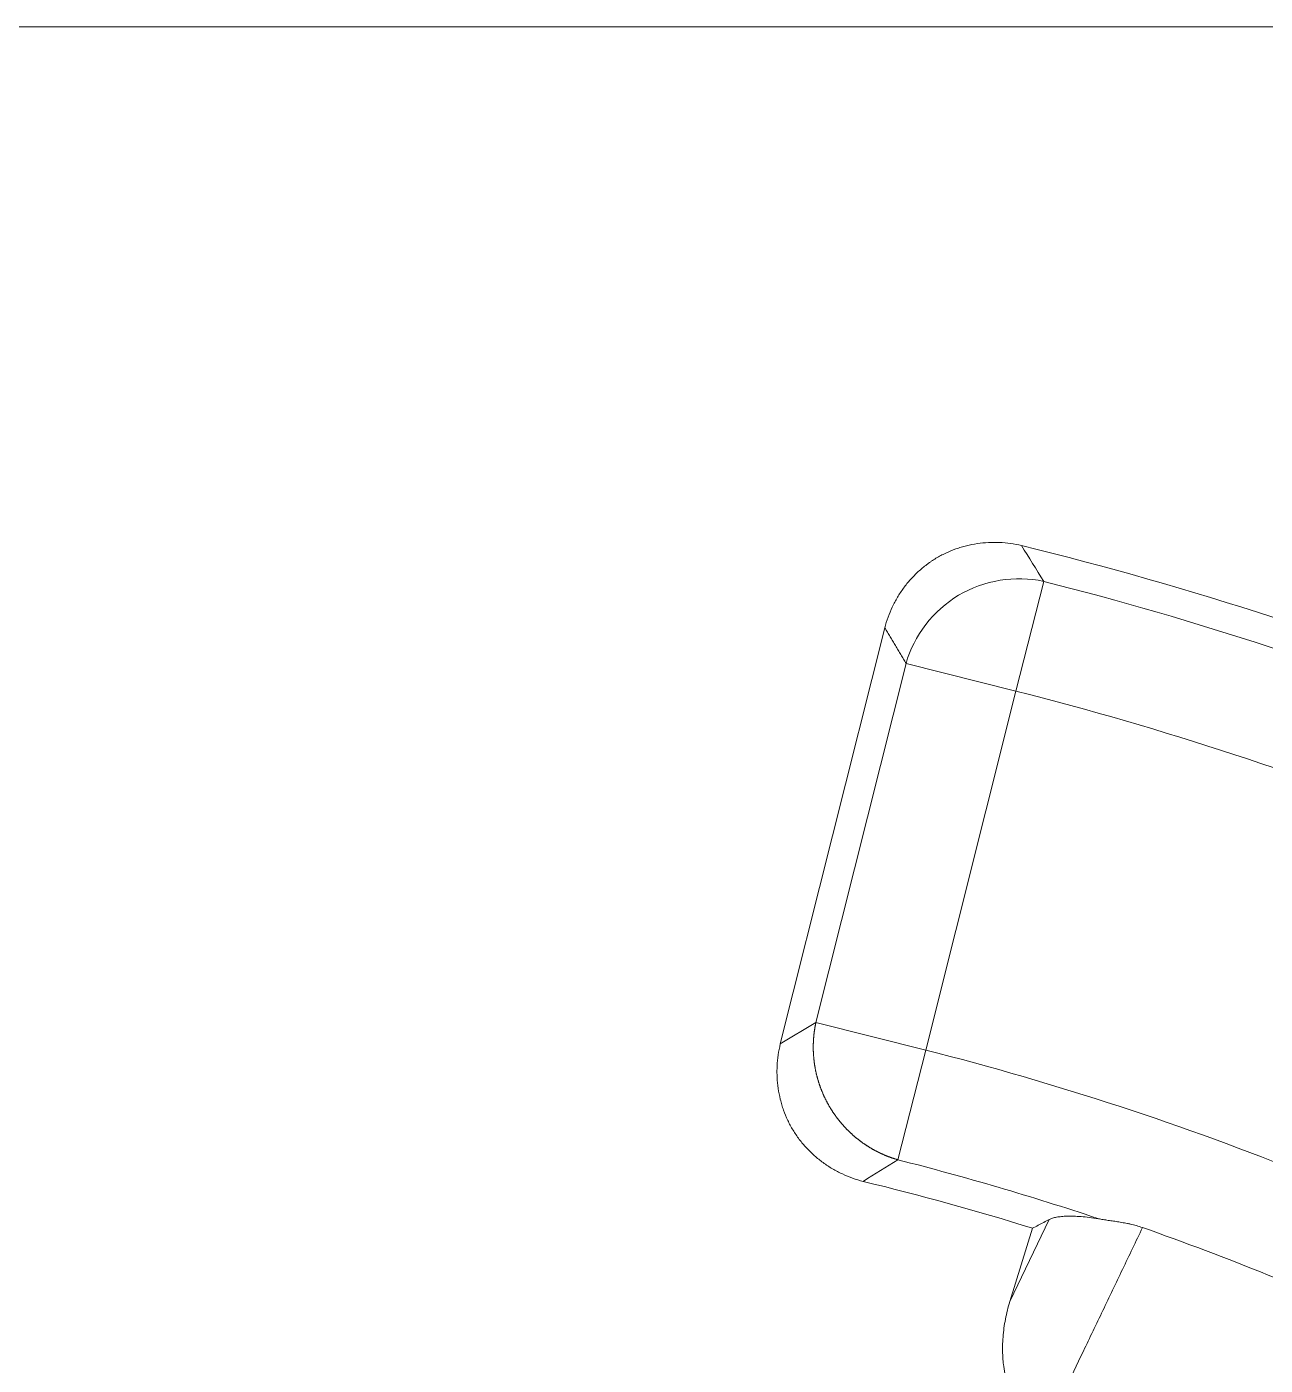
# Model space of a CAD drawing. Header units: millimetres. Extents: x 559 to 1112, y 323 to 643.
# Drawn here: x 712.6 to 760, y 592.1 to 643.3 of the extents above; entities that cross this region are included whole.
import ezdxf

# ---------------------------------------------------------------- set-up
doc = ezdxf.new("R2010")
doc.units = ezdxf.units.MM
doc.layers.add('core', color=7, linetype='Continuous', lineweight=20)

msp = doc.modelspace()

# ---------------------------------------------------------------- linework, layer by layer
at = {"layer": 'core', "lineweight": 13}
for p, q in [((654.535, 643.318), (783.754, 643.318)), ((751.542, 622.089), (750.475, 617.89)), ((741.461, 604.382), (745.459, 620.313)), ((746.272, 618.944), (742.825, 605.204)), ((746.272, 618.944), (750.475, 617.89)), ((750.475, 617.89), (747.027, 604.149)), ((741.461, 604.382), (742.825, 605.204)), ((747.027, 604.149), (742.825, 605.204)), ((747.027, 604.149), (745.959, 599.95)), ((750.245, 594.525), (751.756, 597.665)), ((750.245, 594.525), (751.116, 597.329))]:
    msp.add_line(p, q, dxfattribs=at)
for radius, start, end in [(134.019, 67.68077, 76.24277), (132.897, 60.25446, 75.74554), (128.564, 60.25446, 75.74554), (114.397, 60.27533, 75.72467), (110.064, 71.57418, 75.72467), (108.942, 72.75517, 76.2904)]:
    msp.add_arc((718.819, 493.284), radius, start, end, dxfattribs=at)
for points, knots in [([(745.459, 620.313), (745.494, 620.451), (745.536, 620.586), (745.632, 620.851), (745.74, 621.11), (745.873, 621.358), (745.982, 621.541), (746.019, 621.601), (746.098, 621.719), (746.139, 621.777), (746.264, 621.948), (746.442, 622.167), (746.639, 622.367), (746.846, 622.558), (746.954, 622.649), (747.096, 622.756), (747.125, 622.777), (747.183, 622.818), (747.27, 622.879), (747.359, 622.935), (747.54, 623.044), (747.664, 623.11), (747.918, 623.229), (748.048, 623.283), (748.248, 623.354), (748.315, 623.376), (748.452, 623.416), (748.52, 623.435), (748.726, 623.486), (748.864, 623.513), (749.143, 623.554), (749.283, 623.568), (749.494, 623.579), (749.565, 623.581), (749.671, 623.582), (749.706, 623.581), (749.777, 623.58), (749.813, 623.579), (749.991, 623.571), (750.273, 623.545), (750.552, 623.492), (750.69, 623.458)], [0, 0, 0, 0, 0.0625, 0.0625, 0.125, 0.1875, 0.1875, 0.21875, 0.21875, 0.25, 0.25, 0.3125, 0.375, 0.375, 0.4375, 0.4375, 0.453125, 0.453125, 0.46875, 0.5, 0.5, 0.5625, 0.5625, 0.625, 0.625, 0.65625, 0.65625, 0.6875, 0.6875, 0.75, 0.75, 0.8125, 0.8125, 0.84375, 0.84375, 0.859375, 0.859375, 0.875, 0.875, 0.9375, 1, 1, 1, 1]), ([(746.272, 618.944), (746.578, 620.017), (748.059, 621.937), (750.453, 622.33), (751.542, 622.089)], [0, 0, 0, 0, 0.499998, 1, 1, 1, 1]), ([(742.825, 605.204), (742.822, 605.193), (742.817, 605.171), (742.81, 605.137), (742.804, 605.104), (742.797, 605.071), (742.791, 605.037), (742.785, 605.004), (742.78, 604.97), (742.775, 604.937), (742.77, 604.903), (742.765, 604.87), (742.76, 604.836), (742.756, 604.803), (742.752, 604.769), (742.748, 604.735), (742.745, 604.702), (742.741, 604.668), (742.738, 604.634), (742.736, 604.6), (742.733, 604.567), (742.731, 604.533), (742.729, 604.499), (742.727, 604.465), (742.726, 604.432), (742.725, 604.398), (742.724, 604.364), (742.723, 604.33), (742.723, 604.297), (742.722, 604.263), (742.723, 604.229), (742.723, 604.195), (742.724, 604.162), (742.724, 604.128), (742.726, 604.094), (742.727, 604.06), (742.729, 604.027), (742.73, 603.993), (742.733, 603.959), (742.735, 603.926), (742.738, 603.892), (742.741, 603.859), (742.744, 603.825), (742.747, 603.792), (742.751, 603.758), (742.755, 603.725), (742.759, 603.691), (742.763, 603.658), (742.768, 603.625), (742.773, 603.591), (742.778, 603.558), (742.784, 603.525), (742.789, 603.492), (742.795, 603.459), (742.801, 603.426), (742.808, 603.393), (742.814, 603.36), (742.821, 603.327), (742.828, 603.294), (742.836, 603.261), (742.843, 603.229), (742.851, 603.196), (742.859, 603.163), (742.868, 603.131), (742.876, 603.098), (742.885, 603.066), (742.894, 603.034), (742.904, 603.001), (742.913, 602.969), (742.923, 602.937), (742.933, 602.905), (742.943, 602.873), (742.954, 602.841), (742.964, 602.81), (742.975, 602.778), (742.987, 602.746), (742.998, 602.715), (743.01, 602.683), (743.022, 602.652), (743.034, 602.621), (743.046, 602.59), (743.059, 602.559), (743.072, 602.528), (743.085, 602.497), (743.098, 602.466), (743.112, 602.436), (743.125, 602.405), (743.139, 602.375), (743.153, 602.344), (743.168, 602.314), (743.183, 602.284), (743.197, 602.254), (743.213, 602.224), (743.228, 602.194), (743.243, 602.164), (743.259, 602.135), (743.275, 602.105), (743.291, 602.076), (743.308, 602.047), (743.324, 602.018), (743.341, 601.989), (743.358, 601.96), (743.375, 601.931), (743.393, 601.903), (743.411, 601.874), (743.428, 601.846), (743.447, 601.818), (743.465, 601.79), (743.483, 601.762), (743.502, 601.734), (743.521, 601.707), (743.54, 601.679), (743.56, 601.652), (743.579, 601.625), (743.599, 601.598), (743.619, 601.571), (743.639, 601.544), (743.659, 601.517), (743.68, 601.491), (743.701, 601.465), (743.722, 601.438), (743.743, 601.412), (743.764, 601.387), (743.786, 601.361), (743.807, 601.335), (743.829, 601.31), (743.851, 601.285), (743.874, 601.26), (743.896, 601.235), (743.919, 601.21), (743.942, 601.186), (743.965, 601.161), (743.988, 601.137), (744.011, 601.113), (744.035, 601.089), (744.059, 601.065), (744.082, 601.042), (744.107, 601.019), (744.131, 600.995), (744.155, 600.972), (744.18, 600.95), (744.205, 600.927), (744.23, 600.905), (744.255, 600.882), (744.28, 600.86), (744.306, 600.838), (744.331, 600.817), (744.357, 600.795), (744.383, 600.774), (744.409, 600.753), (744.436, 600.732), (744.462, 600.711), (744.489, 600.691), (744.516, 600.67), (744.543, 600.65), (744.57, 600.63), (744.597, 600.61), (744.624, 600.591), (744.652, 600.572), (744.68, 600.552), (744.707, 600.534), (744.735, 600.515), (744.764, 600.496), (744.792, 600.478), (744.82, 600.46), (744.849, 600.442), (744.878, 600.424), (744.906, 600.407), (744.935, 600.39), (744.965, 600.373), (744.994, 600.356), (745.023, 600.339), (745.053, 600.323), (745.082, 600.307), (745.112, 600.291), (745.142, 600.275), (745.172, 600.26), (745.202, 600.245), (745.233, 600.23), (745.263, 600.215), (745.294, 600.2), (745.324, 600.186), (745.355, 600.172), (745.386, 600.158), (745.417, 600.144), (745.448, 600.131), (745.479, 600.118), (745.51, 600.105), (745.542, 600.092), (745.573, 600.08), (745.605, 600.068), (745.637, 600.056), (745.668, 600.044), (745.7, 600.033), (745.732, 600.021), (745.764, 600.01), (745.797, 600), (745.829, 599.989), (745.861, 599.979), (745.894, 599.969), (745.926, 599.959), (745.948, 599.953), (745.959, 599.95)], [0, 0, 0, 0, 0.005094, 0.010185, 0.015273, 0.020359, 0.025442, 0.030522, 0.035601, 0.040676, 0.045749, 0.05082, 0.055888, 0.060953, 0.066017, 0.071078, 0.076136, 0.081192, 0.086246, 0.091297, 0.096346, 0.101393, 0.106437, 0.11148, 0.11652, 0.121558, 0.126593, 0.131627, 0.136658, 0.141688, 0.146715, 0.15174, 0.156763, 0.161785, 0.166804, 0.171821, 0.176836, 0.18185, 0.186861, 0.191871, 0.196878, 0.201884, 0.206889, 0.211891, 0.216892, 0.221891, 0.226888, 0.231884, 0.236878, 0.24187, 0.246861, 0.251851, 0.256839, 0.261825, 0.26681, 0.271793, 0.276776, 0.281756, 0.286736, 0.291714, 0.29669, 0.301666, 0.30664, 0.311613, 0.316585, 0.321556, 0.326526, 0.331494, 0.336462, 0.341428, 0.346394, 0.351358, 0.356322, 0.361285, 0.366247, 0.371208, 0.376168, 0.381127, 0.386086, 0.391044, 0.396001, 0.400958, 0.405914, 0.410869, 0.415824, 0.420778, 0.425732, 0.430685, 0.435638, 0.440591, 0.445543, 0.450495, 0.455446, 0.460397, 0.465348, 0.470299, 0.475249, 0.4802, 0.48515, 0.4901, 0.49505, 0.5, 0.50495, 0.5099, 0.51485, 0.5198, 0.524751, 0.529701, 0.534652, 0.539603, 0.544554, 0.549505, 0.554457, 0.559409, 0.564362, 0.569315, 0.574268, 0.579222, 0.584176, 0.589131, 0.594086, 0.599042, 0.603999, 0.608956, 0.613914, 0.618873, 0.623832, 0.628792, 0.633753, 0.638715, 0.643678, 0.648642, 0.653606, 0.658572, 0.663538, 0.668506, 0.673474, 0.678444, 0.683415, 0.688387, 0.69336, 0.698334, 0.70331, 0.708286, 0.713264, 0.718244, 0.723224, 0.728207, 0.73319, 0.738175, 0.743161, 0.748149, 0.753139, 0.75813, 0.763122, 0.768116, 0.773112, 0.778109, 0.783108, 0.788109, 0.793111, 0.798116, 0.803122, 0.808129, 0.813139, 0.81815, 0.823164, 0.828179, 0.833196, 0.838215, 0.843237, 0.84826, 0.853285, 0.858312, 0.863342, 0.868373, 0.873407, 0.878442, 0.88348, 0.88852, 0.893563, 0.898607, 0.903654, 0.908703, 0.913754, 0.918808, 0.923864, 0.928922, 0.933983, 0.939047, 0.944112, 0.94918, 0.954251, 0.959324, 0.964399, 0.969478, 0.974558, 0.979641, 0.984727, 0.989815, 0.994906, 1, 1, 1, 1]), ([(744.638, 599.122), (744.499, 599.156), (744.362, 599.197), (744.095, 599.292), (743.832, 599.399), (743.581, 599.532), (743.397, 599.64), (743.336, 599.678), (743.216, 599.757), (743.157, 599.797), (742.984, 599.923), (742.762, 600.101), (742.56, 600.299), (742.415, 600.455), (742.368, 600.508), (742.276, 600.617), (742.231, 600.673), (742.101, 600.845), (742.021, 600.963), (741.874, 601.206), (741.741, 601.455), (741.633, 601.718), (741.573, 601.886), (741.562, 601.92), (741.54, 601.988), (741.529, 602.022), (741.498, 602.125), (741.479, 602.194), (741.428, 602.402), (741.374, 602.681), (741.346, 602.963), (741.335, 603.176), (741.334, 603.248), (741.333, 603.391), (741.335, 603.463), (741.345, 603.677), (741.372, 603.962), (741.427, 604.242), (741.461, 604.382)], [0, 0, 0, 0, 0.0625, 0.0625, 0.125, 0.1875, 0.1875, 0.21875, 0.21875, 0.25, 0.25, 0.3125, 0.375, 0.375, 0.40625, 0.40625, 0.4375, 0.4375, 0.5, 0.5, 0.5625, 0.625, 0.625, 0.640625, 0.640625, 0.65625, 0.65625, 0.6875, 0.6875, 0.75, 0.8125, 0.8125, 0.84375, 0.84375, 0.875, 0.875, 0.9375, 1, 1, 1, 1]), ([(753.635, 597.691), (753.512, 597.711), (753.395, 597.728), (753.175, 597.755), (753.071, 597.765), (752.872, 597.78), (752.778, 597.786), (752.6, 597.791), (752.517, 597.791), (752.361, 597.787), (752.289, 597.783), (752.155, 597.77), (752.093, 597.762), (751.979, 597.741), (751.875, 597.716), (751.792, 597.683), (751.756, 597.665)], [0, 0, 0, 0, 0.125, 0.125, 0.25, 0.25, 0.375, 0.375, 0.5, 0.5, 0.625, 0.625, 0.75, 0.75, 0.875, 1, 1, 1, 1]), ([(755.324, 597.356), (755.246, 597.383), (755.169, 597.407), (755.014, 597.45), (754.938, 597.469), (754.842, 597.49), (754.823, 597.494), (754.785, 597.502), (754.766, 597.506), (754.71, 597.518), (754.673, 597.525), (754.562, 597.545), (754.49, 597.558), (754.349, 597.58), (754.28, 597.591), (754.144, 597.611), (754.078, 597.621), (753.979, 597.636), (753.947, 597.641), (753.883, 597.651), (753.851, 597.655), (753.757, 597.67), (753.695, 597.68), (753.635, 597.691)], [0, 0, 0, 0, 0.125, 0.125, 0.25, 0.25, 0.28125, 0.28125, 0.3125, 0.3125, 0.375, 0.375, 0.5, 0.5, 0.625, 0.625, 0.75, 0.75, 0.8125, 0.8125, 0.875, 0.875, 1, 1, 1, 1]), ([(755.325, 597.355), (755.07, 596.821), (754.563, 595.761), (753.808, 594.183), (753.065, 592.631), (752.334, 591.103), (751.851, 590.092), (751.611, 589.591)], [0, 0, 0, 0, 0.20643, 0.409645, 0.609645, 0.80643, 1, 1, 1, 1]), ([(764.863, 593.488), (763.3, 594.208), (761.724, 594.89), (758.545, 596.179), (756.941, 596.786), (755.324, 597.356)], [0, 0, 0, 0, 0.5, 0.5, 1, 1, 1, 1]), ([(750.245, 594.525), (750.177, 594.302), (750.121, 594.076), (750.033, 593.622), (750.002, 593.393), (749.976, 593.048), (749.97, 592.932), (749.966, 592.7), (749.967, 592.583), (749.974, 592.437), (749.976, 592.408), (749.979, 592.349), (749.985, 592.262), (749.994, 592.175), (750.013, 592.001), (750.031, 591.886), (750.073, 591.657), (750.099, 591.544), (750.145, 591.375), (750.161, 591.319), (750.188, 591.236), (750.197, 591.208), (750.216, 591.152), (750.226, 591.125), (750.277, 590.987), (750.323, 590.879), (750.426, 590.67), (750.482, 590.569), (750.577, 590.421), (750.611, 590.373), (750.663, 590.302), (750.681, 590.279), (750.718, 590.233), (750.737, 590.21), (750.832, 590.099), (750.914, 590.017), (751.048, 589.903), (751.094, 589.867), (751.166, 589.816), (751.191, 589.8), (751.24, 589.768), (751.266, 589.752), (751.393, 589.679), (751.499, 589.63), (751.611, 589.591)], [0, 0, 0, 0, 0.125, 0.125, 0.25, 0.25, 0.3125, 0.3125, 0.375, 0.375, 0.390625, 0.390625, 0.40625, 0.4375, 0.4375, 0.5, 0.5, 0.5625, 0.5625, 0.59375, 0.59375, 0.609375, 0.609375, 0.625, 0.625, 0.6875, 0.6875, 0.75, 0.75, 0.78125, 0.78125, 0.796875, 0.796875, 0.8125, 0.8125, 0.875, 0.875, 0.90625, 0.90625, 0.921875, 0.921875, 0.9375, 0.9375, 1, 1, 1, 1])]:
    msp.add_open_spline(points, degree=3, knots=knots, dxfattribs=at)
for points, degree in [([(750.69, 623.459), (750.978, 623.003), (751.262, 622.547), (751.542, 622.089)], 3), ([(746.272, 618.944), (745.459, 620.313)], 1), ([(745.959, 599.95), (745.516, 599.677), (745.075, 599.401), (744.638, 599.122)], 3), ([(751.116, 597.329), (751.187, 597.366), (751.329, 597.441), (751.542, 597.553), (751.685, 597.628), (751.756, 597.665)], 3)]:
    msp.add_open_spline(points, degree=degree, dxfattribs=at)

doc.saveas('drawing.dxf')
